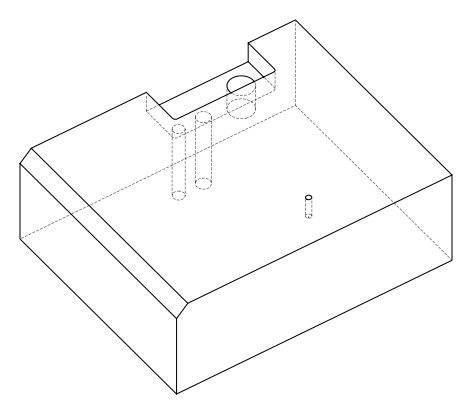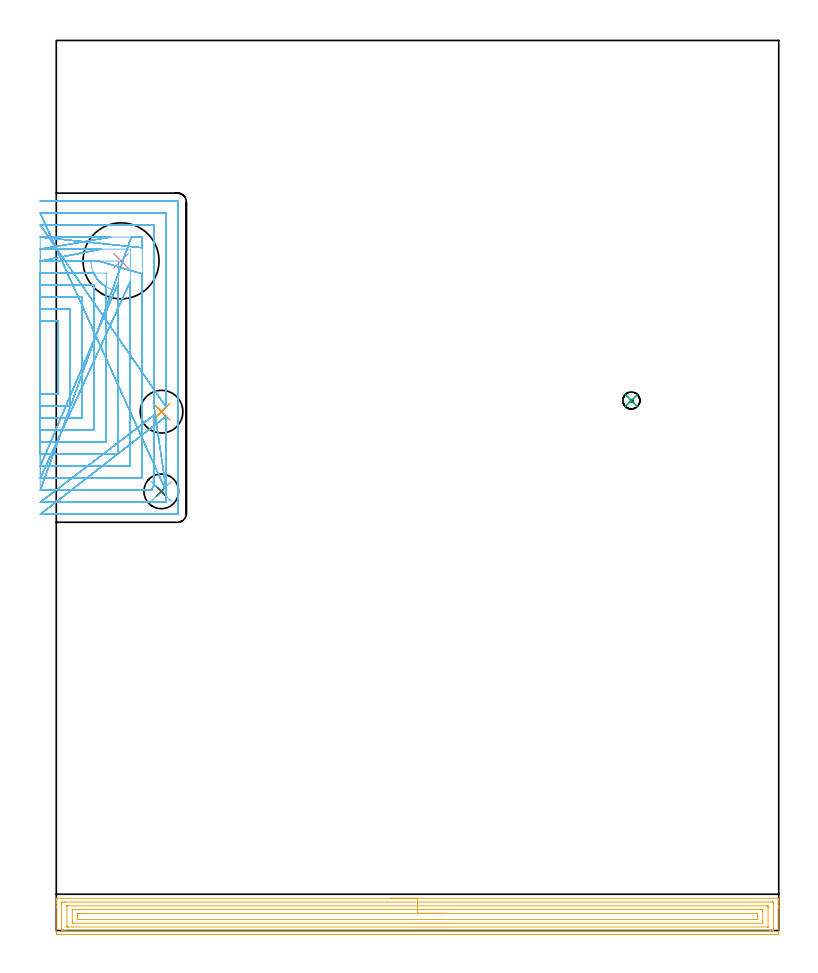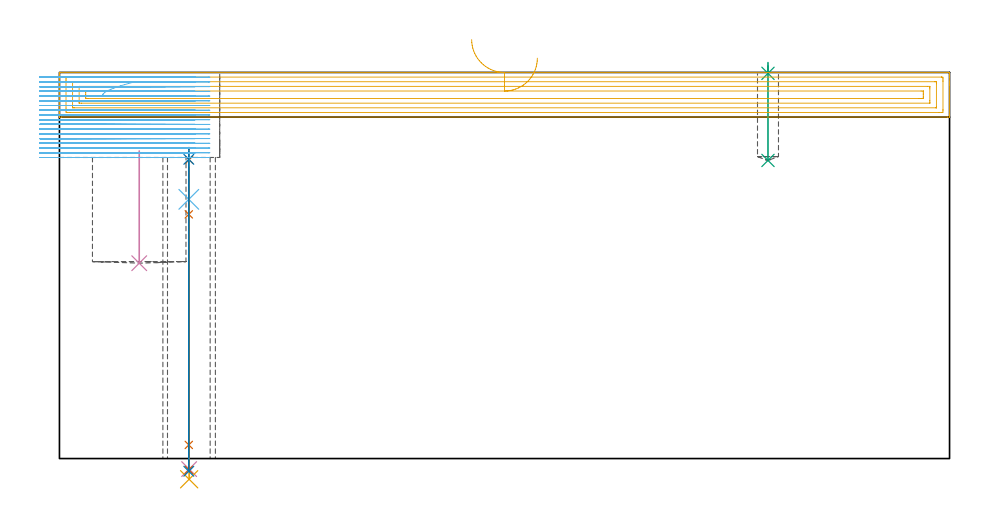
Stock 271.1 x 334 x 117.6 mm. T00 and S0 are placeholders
(PLAN: 12 operations, 9 tool changes, 110.7 min)
(1 SPOT_DRILL | STEP1HOLE | NXT0321_9005460120000 | 0.04 min | 2844 mm3)
(2 SPOT_DRILL_1 | STEP1HOLE_1 | NXT0321_9005460120000 | 0.04 min | 2829 mm3)
(3 SPOT_DRILL_2 | STEP1POCKET | NXT0321_9005460120000 | 0.03 min | 0 mm3)
(4 DRILL_THROUGH_HOLE_INTO_CENTER | STEP1HOLE | NXT0301_065 | 0.39 min | 6368 mm3)
(5 DRILL_TO_ENLARGE_THROUGH_HOLE | STEP1HOLE | UGT0301_006 | 0.41 min | 14397 mm3)
(6 DRILL_BLIND_HOLE_INTO_CENTER | STEP1HOLE_1 | NXT0301_056 | 0.07 min | 687 mm3)
(7 GUN_DRILL_THROUGH_HOLE | STEP1HOLE_1 | UGT0307_005 | 0.46 min | 4306 mm3)
(8 DRILL_TO_ENLARGE_THROUGH_HOLE_1 | STEP1HOLE_1 | NXT0301_101 | 0.4 min | 7757 mm3)
(9 DRILL_BLIND_HOLE_INTO_CENTER_1 | STEP1POCKET | NXT0301_035 | 0.12 min | 829 mm3)
(10 INDEXABLE_INSERT_DRILL_BLIND_HOLE_FROM_SOLID | STEP1POCKET_1 | NXT0302_028 | 0.14 min | 36829 mm3)
(11 AREA_MILL | FG_CHAMFER_SURFACE | UGT0205_001 | 11.13 min | 25070 mm3)
(12 MILL_SLOT | SLOT_PARTIAL_RECTANGULAR | NXT0201_008 | Follow Part, ap 1.5, ae 75% | 97.47 min | 130853 mm3)
(TOOL NXT0321_9005460120000 | NC Spot Drill, 142deg, 12mm, Carbide, Uncoated | D12 PA142 FL30 Z2)
(TOOL NXT0301_065 | Carbide Drill 9.4mm [860.1-0940-075A1-MM 2214] | D9.4 PA140 FL98 Z2)
(TOOL UGT0301_006 | Twist Drill 16 mm | D16 PA118 FL120 Z2)
(TOOL NXT0301_056 | Carbide Drill 8.5mm [860.1-0850-026A1-MM 2214] | D8.5 PA140 FL47 Z2)
(TOOL UGT0307_005 | Gun Drill 8.3 mm | D8.3 PA130 FL24 Z1)
(TOOL NXT0301_101 | Carbide Drill 13mm [860.1-1300-104A1-MM 2214] | D13 PA140 FL123 Z2)
(TOOL NXT0301_035 | Carbide Drill 6.4mm [860.1-0640-032A1-MM 2214] | D6.4 PA140 FL53 Z2)
(TOOL NXT0302_028 | Index. Insert Drill 28.5mm [880-D2850L32-03] | D28.5 PA176 FL86 Z2)
(TOOL UGT0205_001 | Chamfer Mill 20 x 3 x 45 deg. | D20 FL50 Z2)
(TOOL NXT0201_008 | ENDMILL 6mm [2P460-0600-NA 1630] | D6 FL26 Z6)
(OP 1 SPOT_DRILL)
G17 G21 G94 G90
T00 M6
G54
G17 G0 G90 X39.5 Y194.7 S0 M3
G43 Z127.6 H0
G94 G81 G98 Z91.011 F250. R94.7
G80
M5
M2
(OP 2 SPOT_DRILL_1)
G17 G21 G94 G90
T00 M6
G54
G17 G0 G90 X39.4 Y164.8 S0 M3
G43 Z127.6 H0
G94 G81 G98 Z91.14 F250. R94.7
G80
M5
M2
(OP 3 SPOT_DRILL_2)
G17 G21 G94 G90
T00 M6
G54
G17 G0 G90 X215.8 Y198.9 S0 M3
G43 Z127.6 H0
G94 G81 G98 Z117.325 F250. R120.6
G80
M5
M2
(OP 4 DRILL_THROUGH_HOLE_INTO_CENTER)
G17 G21 G94 G90
T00 M6
G54
G17 G0 G90 X39.5 Y194.7 S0 M3
G43 Z127.6 H1
G94 G73 G98 Z-3.211 F250. Q8.628 R93.7
G80
M5
M2
(OP 5 DRILL_TO_ENLARGE_THROUGH_HOLE)
G17 G21 G94 G90
T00 M6
G54
G17 G0 G90 X39.5 Y194.7 S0 M3
G43 Z127.6 H0
G94 G73 G98 Z-6.307 F250. Q14.001 R93.7
G80
M5
M2
(OP 6 DRILL_BLIND_HOLE_INTO_CENTER)
G17 G21 G94 G90
T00 M6
G54
G17 G0 G90 X39.4 Y164.8 S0 M3
G43 Z127.6 H1
G94 G81 G98 Z78.95 F250. R93.7
G80
M5
M2
(OP 7 GUN_DRILL_THROUGH_HOLE)
G17 G21 G94 G90
T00 M6
G54
G17 G0 G90 X39.4 Y164.8 M8
G43 Z127.6 H0
Z88.748
S716 M3
G94 G1 Z74.375 F125. M26
G4 X.084
Z4.15 F250.
G4 X.084
Z-3.435 F125.
G4 X.084
M5
M9
G0 Z88.748
Z127.6
M2
(OP 8 DRILL_TO_ENLARGE_THROUGH_HOLE_1)
G17 G21 G94 G90
T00 M6
G54
G17 G0 G90 X39.4 Y164.8 S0 M3
G43 Z127.6 H1
G94 G73 G98 Z-3.866 F250. Q11.946 R93.7
G80
M5
M2
(OP 9 DRILL_BLIND_HOLE_INTO_CENTER_1)
G17 G21 G94 G90
T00 M6
G54
G17 G0 G90 X215.8 Y198.9 S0 M3
G43 Z127.6 H1
G94 G81 G98 Z90.8 F250. R119.6
G80
M5
M2
(OP 10 INDEXABLE_INSERT_DRILL_BLIND_HOLE_FROM_SOLID)
G17 G21 G94 G90
T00 M6
G54
G17 G0 G90 X24.3 Y251.3 S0 M3
G43 Z127.6 H1
G94 G81 G98 Z59.5 F250. R93.7
G80
M5
M2
(OP 11 AREA_MILL)
G17 G21 G94 G90
T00 M6
G54
G17 G0 G90 X125.55 Y12.1 S1061 M3
G43 Z127.6 H0
G94 G1 X125.588 Z126.728 F250.
X125.702 Z125.863
X125.891 Z125.012
X126.153 Z124.18
X126.487 Z123.374
X126.89 Z122.6
X127.358 Z121.864
X127.89 Z121.172
X128.479 Z120.529
X129.122 Z119.94
X129.814 Z119.408
X130.55 Z118.94
X131.324 Z118.537
X132.13 Z118.203
X132.962 Z117.941
X133.814 Z117.752
X134.678 Z117.638
X135.55 Z117.6
X270.926
X271.09 Y12.097 Z117.588
X271.093 Y12.053 Z117.545
X271.1 Y11.655 Z117.154
Y11.334 Z116.834
Y10.64 Z116.135
Y9.403 Z114.899
Y8.86 Z114.354
Y8.241 Z113.737
Y-0.658 Z104.839
X271.098 Y-0.93 Z104.568
X271.092 Y-1.492 Z104.006
X271.046 Y-1.494 Z104.004
X270.479 Y-1.5 Z104.
X0.621
X0.054 Y-1.494 Z104.004
X0.008 Y-1.492 Z104.006
X0.004 Y-0.93 Z104.568
X0. Y-0.311 Z105.186
Y8.86 Z114.354
Y10.293 Z115.789
Y10.64 Z116.135
Y11.334 Z116.834
Y11.655 Z117.155
X0.007 Y12.053 Z117.545
X0.01 Y12.097 Z117.588
X0.174 Y12.1 Z117.6
X135.55
Y10.686 Z116.186
X268.646 Y10.685 Z116.185
X268.692 Y10.684 Z116.184
X268.733 Y10.681 Z116.181
X269.09 Y10.64 Z116.14
X269.098 Y10.154 Z115.654
X269.099 Y9.75 Z115.25
X269.1 Y9.343 Z114.843
X269.099 Y0.85 Z106.35
X269.098 Y0.446 Z105.946
X269.09 Y-0.04 Z105.46
X268.733 Y-0.08 Z105.42
X268.692 Y-0.082 Z105.418
X267.844 Y-0.086 Z105.414
X267.798
X3.302
X2.451 Y-0.083 Z105.417
X2.408 Y-0.08 Z105.42
X2.01 Y-0.04 Z105.46
X2.003 Y0.364 Z105.864
X2.001 Y0.85 Z106.35
X2. Y1.257 Z106.757
X2.001 Y9.75 Z115.25
X2.002 Y10.154 Z115.654
X2.01 Y10.64 Z116.14
X2.367 Y10.68 Z116.18
X2.408 Y10.682 Z116.182
X3.256 Y10.686 Z116.186
X3.302
X135.55
Y9.271 Z114.771
X266.492
X266.905 Y9.269 Z114.769
X267.042 Y9.267 Z114.767
X267.083 Y9.265 Z114.765
X267.09 Y9.184 Z114.684
X267.095 Y9.054 Z114.554
X267.099 Y8.86 Z114.36
X267.1 Y8.665 Z114.165
X267.099 Y1.547 Z107.047
X267.092 Y1.352 Z106.852
X267.089 Y1.334 Z106.834
X267.084 Y1.332 Z106.832
X267.06 Y1.33 Z106.83
X267.008 Y1.329 Z106.829
X266.905 Y1.328 Z106.828
X4.608 Y1.329 Z106.829
X4.195 Y1.331 Z106.831
X4.058 Y1.333 Z106.833
X4.017 Y1.335 Z106.835
X4.01 Y1.416 Z106.916
X4.005 Y1.546 Z107.046
X4.001 Y1.74 Z107.24
X4. Y1.935 Z107.435
X4.001 Y9.053 Z114.553
X4.008 Y9.248 Z114.748
X4.011 Y9.266 Z114.766
X4.016 Y9.268 Z114.768
X4.04 Y9.27 Z114.77
X4.092 Y9.271 Z114.771
X4.195
X135.55
Y7.857 Z113.357
X264.337
X265.026 Y7.855 Z113.355
X265.065 Y7.853 Z113.353
X265.082 Y7.851 Z113.351
X265.09 Y7.84 Z113.34
X265.094 Y7.735 Z113.235
X265.098 Y7.523 Z113.023
X265.1 Y7.097 Z112.597
Y3.538 Z109.038
X265.099 Y3.084 Z108.584
X265.097 Y2.866 Z108.366
X265.093 Y2.757 Z108.257
X265.09 Y2.749 Z108.249
X265.084 Y2.747 Z108.247
X265.057 Y2.744 Z108.244
X265.004 Y2.743 Z108.243
X6.763
X6.074 Y2.745 Z108.245
X6.035 Y2.747 Z108.247
X6.018 Y2.749 Z108.249
X6.01 Y2.76 Z108.26
X6.006 Y2.865 Z108.365
X6.002 Y3.077 Z108.577
X6. Y3.503 Z109.003
X6.001 Y7.516 Z113.016
X6.003 Y7.734 Z113.234
X6.007 Y7.843 Z113.343
X6.01 Y7.851 Z113.351
X6.016 Y7.853 Z113.353
X6.043 Y7.856 Z113.356
X6.096 Y7.857 Z113.357
X135.55
Y6.443 Z111.943
X262.437 Y6.442 Z111.942
X263.08 Y6.439 Z111.939
X263.084 Y6.437 Z111.937
X263.095 Y6.425 Z111.925
X263.098 Y6.19 Z111.69
X263.1 Y5.53 Z111.03
Y5.3 Z110.8
Y4.64 Z110.14
X263.097 Y4.41 Z109.91
X263.093 Y4.245 Z109.745
X263.09 Y4.169 Z109.669
X262.945 Y4.164 Z109.664
X262.689 Y4.159 Z109.659
X262.437 Y4.158 Z109.658
X261.797 Y4.157 Z109.657
X8.663
X8.02 Y4.161 Z109.661
X8.016 Y4.163 Z109.663
X8.005 Y4.175 Z109.675
X8.002 Y4.41 Z109.91
X8. Y5.07 Z110.57
Y5.3 Z110.8
Y5.96 Z111.46
X8.003 Y6.19 Z111.69
X8.007 Y6.355 Z111.855
X8.01 Y6.431 Z111.931
X8.155 Y6.436 Z111.936
X8.411 Y6.441 Z111.941
X8.663 Y6.442 Z111.942
X9.303 Y6.443 Z111.943
X135.55
X136.422 Z111.981
X137.286 Z112.095
X138.138 Z112.284
X138.97 Z112.546
X139.776 Z112.88
X140.55 Z113.283
X141.286 Z113.752
X141.978 Z114.283
X142.621 Z114.872
X143.21 Z115.515
X143.742 Z116.207
X144.21 Z116.943
X144.613 Z117.717
X144.947 Z118.523
X145.209 Z119.355
X145.398 Z120.207
X145.512 Z121.072
X145.55 Z121.943
G0 Z127.6
M5
M2
(OP 12 MILL_SLOT)
G17 G21 G94 G90
T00 M6
G54
G17 G0 G90 X-6. Y201.2 S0 M3
G43 Z127.6 H1
Z116.161
G94 G1 X-3. F250.
X0.8 F500.
Y228.7
X-3.
X-6. F250.
Y196.7
X-3.
X5.3 F500.
Y233.2
X-3.
X-6. F250.
Y192.2
X-3.
X9.8 F500.
Y237.7
X-3.
X-6. F250.
Y187.7
X-3.
X14.3 F500.
Y242.2
X-3.
X-6. F250.
Y183.2
X-3.
X18.8 F500.
Y246.7
X-3.
X-6. F250.
Y178.7
X-3.
X23.3 F500.
Y251.2
X-3.
X-6. F250.
Y174.2
X-3.
X27.8 F500.
Y255.7
X-3.
X-6. F250.
Y169.7
X-3.
X32.3 F500.
Y260.2
X-3.
X-6. F250.
Y165.2
X-3.
X35.928 F500.
G2 X36.8 Y167.133 R3.507
G1 Y190.496
Y193.496 F250.
X-6. Y160.7 F500.
X-3. F250.
X41.3 F500.
Y161.868
Y164.868 F250.
X36.8 Y195.899 F500.
Y198.899 F250.
Y264.7 F500.
X-3.
X-6. F250.
X41.3 Y196.361 F500.
Y199.361 F250.
Y269.2 F500.
X-3.
X-6. F250.
X41.3 Y164.734 F500.
Y167.734 F250.
Y190.04 F500.
Y193.04 F250.
X-6. Y156.2 F500.
X-3. F250.
X45.5 F500.
G3 X45.8 Y156.5 R0.3
G1 Y273.4
G3 X45.5 Y273.7 R0.3
G1 X-3.
X-6. F250.
G0 Y201.2 Z114.722
G1 X-3.
X0.8 F500.
Y228.7
X-3.
X-6. F250.
Y196.7
X-3.
X5.3 F500.
Y233.2
X-3.
X-6. F250.
Y192.2
X-3.
X9.8 F500.
Y237.7
X-3.
X-6. F250.
Y187.7
X-3.
X14.3 F500.
Y242.2
X-3.
X-6. F250.
Y183.2
X-3.
X18.8 F500.
Y241.496
G2 X14.038 Y246.7 R11.26
G1 X-3.
X-6. F250.
Y178.7
X-3.
X23.3 F500.
Y240.102
Y243.102 F250.
X-6. Y174.2 F500.
X-3. F250.
X27.8 F500.
Y240.612
Y243.612 F250.
X-6. Y169.7 F500.
X-3. F250.
X32.3 F500.
Y243.393
Y246.393 F250.
X16.052 Y251.2 F500.
X13.052 F250.
X-3. F500.
X-6. F250.
X16.948 Y255.7 F500.
X13.948 F250.
X-3. F500.
X-6. F250.
X20.422 Y260.2 F500.
X17.422 F250.
X-3. F500.
X-6. F250.
X32.3 Y256.206 F500.
Y259.206 F250.
Y260.2
X31.178
X28.178
X-6. Y165.2 F500.
X-3. F250.
X35.928 F500.
G2 X36.8 Y167.133 R3.508
G1 Y190.496
Y193.496 F250.
X-6. Y160.7 F500.
X-3. F250.
X41.3 F500.
Y161.868
Y164.868 F250.
X36.8 Y195.899 F500.
Y198.899 F250.
Y264.7 F500.
X-3.
X-6. F250.
X41.3 Y196.361 F500.
Y199.361 F250.
Y269.2 F500.
X-3.
X-6. F250.
X41.3 Y164.734 F500.
Y167.734 F250.
Y190.04 F500.
Y193.04 F250.
X-6. Y156.2 F500.
X-3. F250.
X45.5 F500.
G3 X45.8 Y156.5 R0.3
G1 Y273.4
G3 X45.5 Y273.7 R0.3
G1 X-3.
X-6. F250.
G0 Y201.2 Z113.283
G1 X-3.
X0.8 F500.
Y228.7
X-3.
X-6. F250.
Y196.7
X-3.
X5.3 F500.
Y233.2
X-3.
X-6. F250.
Y192.2
X-3.
X9.8 F500.
Y237.7
X-3.
X-6. F250.
Y187.7
X-3.
X14.3 F500.
Y242.2
X-3.
X-6. F250.
Y183.2
X-3.
X18.8 F500.
Y241.496
G2 X14.038 Y246.7 R11.26
G1 X-3.
X-6. F250.
Y178.7
X-3.
X23.3 F500.
Y240.102
Y243.102 F250.
X-6. Y174.2 F500.
X-3. F250.
X27.8 F500.
Y240.612
Y243.612 F250.
X-6. Y169.7 F500.
X-3. F250.
X32.3 F500.
Y243.393
Y246.393 F250.
X16.052 Y251.2 F500.
X13.052 F250.
X-3. F500.
X-6. F250.
X16.948 Y255.7 F500.
X13.948 F250.
X-3. F500.
X-6. F250.
X20.421 Y260.2 F500.
X17.421 F250.
X-3. F500.
X-6. F250.
X32.3 Y256.206 F500.
Y259.206 F250.
Y260.2
X31.178
X28.178
X-6. Y165.2 F500.
X-3. F250.
X35.928 F500.
G2 X36.8 Y167.133 R3.508
G1 Y190.495
Y193.495 F250.
X-6. Y160.7 F500.
X-3. F250.
X41.3 F500.
Y161.868
Y164.868 F250.
X36.8 Y195.899 F500.
Y198.899 F250.
Y264.7 F500.
X-3.
X-6. F250.
X41.3 Y196.361 F500.
Y199.361 F250.
Y269.2 F500.
X-3.
X-6. F250.
X41.3 Y164.734 F500.
Y167.734 F250.
Y190.04 F500.
Y193.04 F250.
X-6. Y156.2 F500.
X-3. F250.
X45.5 F500.
G3 X45.8 Y156.5 R0.3
G1 Y273.4
G3 X45.5 Y273.7 R0.3
G1 X-3.
X-6. F250.
G0 Y201.2 Z111.844
G1 X-3.
X0.8 F500.
Y228.7
X-3.
X-6. F250.
Y196.7
X-3.
X5.3 F500.
Y233.2
X-3.
X-6. F250.
Y192.2
X-3.
X9.8 F500.
Y237.7
X-3.
X-6. F250.
Y187.7
X-3.
X14.3 F500.
Y242.2
X-3.
X-6. F250.
Y183.2
X-3.
X18.8 F500.
Y241.496
G2 X14.038 Y246.7 R11.26
G1 X-3.
X-6. F250.
Y178.7
X-3.
X23.3 F500.
Y240.102
Y243.102 F250.
X-6. Y174.2 F500.
X-3. F250.
X27.8 F500.
Y240.612
Y243.612 F250.
X-6. Y169.7 F500.
X-3. F250.
X32.3 F500.
Y243.393
Y246.393 F250.
X16.052 Y251.2 F500.
X13.052 F250.
X-3. F500.
X-6. F250.
X16.948 Y255.7 F500.
X13.948 F250.
X-3. F500.
X-6. F250.
X20.421 Y260.2 F500.
X17.421 F250.
X-3. F500.
X-6. F250.
X32.3 Y256.206 F500.
Y259.206 F250.
Y260.2
X31.178
X28.178
X-6. Y165.2 F500.
X-3. F250.
X35.928 F500.
G2 X36.8 Y167.133 R3.508
G1 Y190.495
Y193.495 F250.
X-6. Y160.7 F500.
X-3. F250.
X41.3 F500.
Y161.868
Y164.868 F250.
X36.8 Y195.899 F500.
Y198.899 F250.
Y264.7 F500.
X-3.
X-6. F250.
X41.3 Y196.361 F500.
Y199.361 F250.
Y269.2 F500.
X-3.
X-6. F250.
X41.3 Y164.734 F500.
Y167.734 F250.
Y190.04 F500.
Y193.04 F250.
X-6. Y156.2 F500.
X-3. F250.
X45.5 F500.
G3 X45.8 Y156.5 R0.3
G1 Y273.4
G3 X45.5 Y273.7 R0.3
G1 X-3.
X-6. F250.
G0 Y201.2 Z110.405
G1 X-3.
X0.8 F500.
Y228.7
X-3.
X-6. F250.
Y196.7
X-3.
X5.3 F500.
Y233.2
X-3.
X-6. F250.
Y192.2
X-3.
X9.8 F500.
Y237.7
X-3.
X-6. F250.
Y187.7
X-3.
X14.3 F500.
Y242.2
X-3.
X-6. F250.
Y183.2
X-3.
X18.8 F500.
Y241.496
G2 X14.038 Y246.7 R11.26
G1 X-3.
X-6. F250.
Y178.7
X-3.
X23.3 F500.
Y240.102
Y243.102 F250.
X-6. Y174.2 F500.
X-3. F250.
X27.8 F500.
Y240.612
Y243.612 F250.
X-6. Y169.7 F500.
X-3. F250.
X32.3 F500.
Y243.393
Y246.393 F250.
G0 X23.3 Y240.105 Z114.844
G1 X22.293 Y240.229 Z114.573
X21.031 Y240.534 Z114.225
X19.812 Y240.982 Z113.877
X18.653 Y241.568 Z113.529
X17.569 Y242.283 Z113.181
X16.575 Y243.119 Z112.833
X15.683 Y244.062 Z112.485
X14.906 Y245.103 Z112.137
X14.253 Y246.226 Z111.789
X13.734 Y247.416 Z111.441
X13.356 Y248.658 Z111.093
X13.263 Y249.124 Z110.966
X13.172 Y249.589 Z110.839
X13.056 Y250.726 Z110.533
X13.052 Y251.2 Z110.405
X-3. F500.
X-6. F250.
X16.948 Y255.7 F500.
X13.948 F250.
X-3. F500.
X-6. F250.
X20.421 Y260.2 F500.
X17.421 F250.
X-3. F500.
X-6. F250.
X32.3 Y256.206 F500.
Y259.206 F250.
Y260.2
X31.178
X28.178
X-6. Y165.2 F500.
X-3. F250.
X35.928 F500.
G2 X36.8 Y167.133 R3.508
G1 Y190.495
Y193.495 F250.
X-6. Y160.7 F500.
X-3. F250.
X41.3 F500.
Y161.868
Y164.868 F250.
X36.8 Y195.899 F500.
Y198.899 F250.
Y264.7 F500.
X-3.
X-6. F250.
X41.3 Y196.361 F500.
Y199.361 F250.
Y269.2 F500.
X-3.
X-6. F250.
X41.3 Y164.734 F500.
Y167.734 F250.
Y190.04 F500.
Y193.04 F250.
X-6. Y156.2 F500.
X-3. F250.
X45.5 F500.
G3 X45.8 Y156.5 R0.3
G1 Y273.4
G3 X45.5 Y273.7 R0.3
G1 X-3.
X-6. F250.
G0 Y201.2 Z108.967
G1 X-3.
X0.8 F500.
Y228.7
X-3.
X-6. F250.
Y196.7
X-3.
X5.3 F500.
Y233.2
X-3.
X-6. F250.
Y192.2
X-3.
X9.8 F500.
Y237.7
X-3.
X-6. F250.
Y187.7
X-3.
X14.3 F500.
Y242.2
X-3.
X-6. F250.
Y183.2
X-3.
X18.8 F500.
Y241.497
G2 X17.057 Y242.702 R11.267
X14.038 Y246.7 R11.26
G1 X-3.
X-6. F250.
Y178.7
X-3.
X23.3 F500.
Y240.104
Y243.104 F250.
X-6. Y174.2 F500.
X-3. F250.
X27.8 F500.
Y240.613
Y243.613 F250.
X-6. Y169.7 F500.
X-3. F250.
X32.3 F500.
Y243.393
Y246.393 F250.
X16.052 Y251.2 F500.
X13.052 F250.
X-3. F500.
X-6. F250.
X16.948 Y255.7 F500.
X13.948 F250.
X-3. F500.
X-6. F250.
X20.421 Y260.2 F500.
X17.421 F250.
X-3. F500.
X-6. F250.
X32.3 Y256.206 F500.
Y259.206 F250.
Y260.2
X31.178
X28.178
X-6. Y165.2 F500.
X-3. F250.
X35.928 F500.
G2 X36.8 Y167.133 R3.509
G1 Y190.495
Y193.495 F250.
X-6. Y160.7 F500.
X-3. F250.
X41.3 F500.
Y161.868
Y164.868 F250.
X36.8 Y195.899 F500.
Y198.899 F250.
Y264.7 F500.
X-3.
X-6. F250.
X41.3 Y196.361 F500.
Y199.361 F250.
Y269.2 F500.
X-3.
X-6. F250.
X41.3 Y164.734 F500.
Y167.734 F250.
Y190.04 F500.
Y193.04 F250.
X-6. Y156.2 F500.
X-3. F250.
X45.5 F500.
G3 X45.8 Y156.5 R0.3
G1 Y273.4
G3 X45.5 Y273.7 R0.3
G1 X-3.
X-6. F250.
G0 Y201.2 Z107.528
G1 X-3.
X0.8 F500.
Y228.7
X-3.
X-6. F250.
Y196.7
X-3.
X5.3 F500.
Y233.2
X-3.
X-6. F250.
Y192.2
X-3.
X9.8 F500.
Y237.7
X-3.
X-6. F250.
Y187.7
X-3.
X14.3 F500.
Y242.2
X-3.
X-6. F250.
Y183.2
X-3.
X18.8 F500.
Y241.497
G2 X14.118 Y246.52 R11.267
G1 X14.035 Y246.7
X-3.
X-6. F250.
Y178.7
X-3.
X23.3 F500.
Y240.104
Y243.104 F250.
X-6. Y174.2 F500.
X-3. F250.
X27.8 F500.
Y240.613
Y243.613 F250.
X-6. Y169.7 F500.
X-3. F250.
X32.3 F500.
Y243.393
Y246.393 F250.
X16.052 Y251.2 F500.
X13.052 F250.
X-3. F500.
X-6. F250.
X16.948 Y255.7 F500.
X13.948 F250.
X-3. F500.
X-6. F250.
X20.421 Y260.2 F500.
X17.421 F250.
X-3. F500.
X-6. F250.
X32.3 Y256.206 F500.
Y259.206 F250.
Y260.2
X31.178
X28.178
X-6. Y165.2 F500.
X-3. F250.
X35.928 F500.
G2 X36.8 Y167.133 R3.509
G1 Y190.495
Y193.495 F250.
X-6. Y160.7 F500.
X-3. F250.
X41.3 F500.
Y161.868
Y164.868 F250.
X36.8 Y195.899 F500.
Y198.899 F250.
Y264.7 F500.
X-3.
X-6. F250.
X41.3 Y196.361 F500.
Y199.361 F250.
Y269.2 F500.
X-3.
X-6. F250.
X41.3 Y164.734 F500.
Y167.734 F250.
Y190.04 F500.
Y193.04 F250.
X-6. Y156.2 F500.
X-3. F250.
X45.5 F500.
G3 X45.8 Y156.5 R0.3
G1 Y273.4
G3 X45.5 Y273.7 R0.3
G1 X-3.
X-6. F250.
G0 Y201.2 Z106.089
G1 X-3.
X0.8 F500.
Y228.7
X-3.
X-6. F250.
Y196.7
X-3.
X5.3 F500.
Y233.2
X-3.
X-6. F250.
Y192.2
X-3.
X9.8 F500.
Y237.7
X-3.
X-6. F250.
Y187.7
X-3.
X14.3 F500.
Y242.2
X-3.
X-6. F250.
Y183.2
X-3.
X18.8 F500.
Y241.495
G2 X14.038 Y246.7 R11.26
G1 X-3.
X-6. F250.
Y178.7
X-3.
X23.3 F500.
Y240.102
Y243.102 F250.
X-6. Y174.2 F500.
X-3. F250.
X27.8 F500.
Y240.612
Y243.612 F250.
X-6. Y169.7 F500.
X-3. F250.
X32.3 F500.
Y243.395
Y246.395 F250.
X16.052 Y251.2 F500.
X13.052 F250.
X-3. F500.
X-6. F250.
X16.948 Y255.7 F500.
X13.948 F250.
X-3. F500.
X-6. F250.
X20.421 Y260.2 F500.
X17.421 F250.
X-3. F500.
X-6. F250.
X32.3 Y256.202 F500.
Y259.202 F250.
Y260.2
X31.175
X28.175
X-6. Y165.2 F500.
X-3. F250.
X35.927 F500.
G2 X36.8 Y167.135 R3.502
G1 Y190.496
Y193.496 F250.
X-6. Y160.7 F500.
X-3. F250.
X41.3 F500.
Y161.868
Y164.868 F250.
X36.8 Y195.899 F500.
Y198.899 F250.
Y264.7 F500.
X-3.
X-6. F250.
X41.3 Y196.361 F500.
Y199.361 F250.
Y269.2 F500.
X-3.
X-6. F250.
X41.3 Y164.734 F500.
Y167.734 F250.
Y190.039 F500.
Y193.039 F250.
X-6. Y156.2 F500.
X-3. F250.
X45.5 F500.
G3 X45.8 Y156.5 R0.3
G1 Y273.4
G3 X45.5 Y273.7 R0.3
G1 X-3.
X-6. F250.
G0 Y201.2 Z104.65
G1 X-3.
X0.8 F500.
Y228.7
X-3.
X-6. F250.
Y196.7
X-3.
X5.3 F500.
Y233.2
X-3.
X-6. F250.
Y192.2
X-3.
X9.8 F500.
Y237.7
X-3.
X-6. F250.
Y187.7
X-3.
X14.3 F500.
Y242.2
X-3.
X-6. F250.
Y183.2
X-3.
X18.8 F500.
Y241.496
G2 X14.038 Y246.7 R11.26
G1 X-3.
X-6. F250.
Y178.7
X-3.
X23.3 F500.
Y240.102
Y243.102 F250.
X-6. Y174.2 F500.
X-3. F250.
X27.8 F500.
Y240.612
Y243.612 F250.
X-6. Y169.7 F500.
X-3. F250.
X32.3 F500.
Y243.395
Y246.395 F250.
X16.052 Y251.2 F500.
X13.052 F250.
X-3. F500.
X-6. F250.
X16.948 Y255.7 F500.
X13.948 F250.
X-3. F500.
X-6. F250.
X20.421 Y260.2 F500.
X17.421 F250.
X-3. F500.
X-6. F250.
X32.3 Y256.202 F500.
Y259.202 F250.
Y260.2
X31.175
X28.175
X-6. Y165.2 F500.
X-3. F250.
X35.928 F500.
G2 X36.8 Y167.133 R3.508
G1 Y190.496
Y193.496 F250.
X-6. Y160.7 F500.
X-3. F250.
X41.3 F500.
Y161.868
Y164.868 F250.
X36.8 Y195.899 F500.
Y198.899 F250.
Y264.7 F500.
X-3.
X-6. F250.
X41.3 Y196.361 F500.
Y199.361 F250.
Y269.2 F500.
X-3.
X-6. F250.
X41.3 Y164.734 F500.
Y167.734 F250.
Y190.04 F500.
Y193.04 F250.
X-6. Y156.2 F500.
X-3. F250.
X45.5 F500.
G3 X45.8 Y156.5 R0.3
G1 Y273.4
G3 X45.5 Y273.7 R0.3
G1 X-3.
X-6. F250.
G0 Y201.2 Z103.211
G1 X-3.
X0.8 F500.
Y228.7
X-3.
X-6. F250.
Y196.7
X-3.
X5.3 F500.
Y233.2
X-3.
X-6. F250.
Y192.2
X-3.
X9.8 F500.
Y237.7
X-3.
X-6. F250.
Y187.7
X-3.
X14.3 F500.
Y242.2
X-3.
X-6. F250.
Y183.2
X-3.
X18.8 F500.
Y241.496
G2 X14.038 Y246.7 R11.26
G1 X-3.
X-6. F250.
Y178.7
X-3.
X23.3 F500.
Y240.102
Y243.102 F250.
X-6. Y174.2 F500.
X-3. F250.
X27.8 F500.
Y240.612
Y243.612 F250.
X-6. Y169.7 F500.
X-3. F250.
X32.3 F500.
Y243.393
Y246.393 F250.
X16.052 Y251.2 F500.
X13.052 F250.
X-3. F500.
X-6. F250.
X16.948 Y255.7 F500.
X13.948 F250.
X-3. F500.
X-6. F250.
X20.421 Y260.2 F500.
X17.421 F250.
X-3. F500.
X-6. F250.
X32.3 Y256.206 F500.
Y259.206 F250.
Y260.2
X31.178
X28.178
X-6. Y165.2 F500.
X-3. F250.
X35.928 F500.
G2 X36.8 Y167.133 R3.508
G1 Y190.495
Y193.495 F250.
X-6. Y160.7 F500.
X-3. F250.
X41.3 F500.
Y161.868
Y164.868 F250.
X36.8 Y195.899 F500.
Y198.899 F250.
Y264.7 F500.
X-3.
X-6. F250.
X41.3 Y196.361 F500.
Y199.361 F250.
Y269.2 F500.
X-3.
X-6. F250.
X41.3 Y164.734 F500.
Y167.734 F250.
Y190.04 F500.
Y193.04 F250.
X-6. Y156.2 F500.
X-3. F250.
X45.5 F500.
G3 X45.8 Y156.5 R0.3
G1 Y273.4
G3 X45.5 Y273.7 R0.3
G1 X-3.
X-6. F250.
G0 Y201.2 Z101.772
G1 X-3.
X0.8 F500.
Y228.7
X-3.
X-6. F250.
Y196.7
X-3.
X5.3 F500.
Y233.2
X-3.
X-6. F250.
Y192.2
X-3.
X9.8 F500.
Y237.7
X-3.
X-6. F250.
Y187.7
X-3.
X14.3 F500.
Y242.2
X-3.
X-6. F250.
Y183.2
X-3.
X18.8 F500.
Y241.496
G2 X14.038 Y246.7 R11.26
G1 X-3.
X-6. F250.
Y178.7
X-3.
X23.3 F500.
Y240.102
Y243.102 F250.
X-6. Y174.2 F500.
X-3. F250.
X27.8 F500.
Y240.612
Y243.612 F250.
X-6. Y169.7 F500.
X-3. F250.
X32.3 F500.
Y243.393
Y246.393 F250.
X16.052 Y251.2 F500.
X13.052 F250.
X-3. F500.
X-6. F250.
X16.948 Y255.7 F500.
X13.948 F250.
X-3. F500.
X-6. F250.
X20.421 Y260.2 F500.
X17.421 F250.
X-3. F500.
X-6. F250.
X32.3 Y256.206 F500.
Y259.206 F250.
Y260.2
X31.178
X28.178
X-6. Y165.2 F500.
X-3. F250.
X35.928 F500.
G2 X36.8 Y167.133 R3.508
G1 Y190.495
Y193.495 F250.
X-6. Y160.7 F500.
X-3. F250.
X41.3 F500.
Y161.868
Y164.868 F250.
X36.8 Y195.899 F500.
Y198.899 F250.
Y264.7 F500.
X-3.
X-6. F250.
X41.3 Y196.361 F500.
Y199.361 F250.
Y269.2 F500.
X-3.
X-6. F250.
X41.3 Y164.734 F500.
Y167.734 F250.
Y190.04 F500.
Y193.04 F250.
X-6. Y156.2 F500.
X-3. F250.
X45.5 F500.
G3 X45.8 Y156.5 R0.3
G1 Y273.4
G3 X45.5 Y273.7 R0.3
G1 X-3.
X-6. F250.
G0 Y201.2 Z100.333
G1 X-3.
X0.8 F500.
Y228.7
X-3.
X-6. F250.
Y196.7
X-3.
X5.3 F500.
Y233.2
X-3.
X-6. F250.
Y192.2
X-3.
X9.8 F500.
Y237.7
X-3.
X-6. F250.
Y187.7
X-3.
X14.3 F500.
Y242.2
X-3.
X-6. F250.
Y183.2
X-3.
X18.8 F500.
Y241.496
G2 X14.038 Y246.7 R11.26
G1 X-3.
X-6. F250.
Y178.7
X-3.
X23.3 F500.
Y240.102
Y243.102 F250.
X-6. Y174.2 F500.
X-3. F250.
X27.8 F500.
Y240.612
Y243.612 F250.
X-6. Y169.7 F500.
X-3. F250.
X32.3 F500.
Y243.397
Y246.397 F250.
X16.052 Y251.2 F500.
X13.052 F250.
X-3. F500.
X-6. F250.
X16.948 Y255.7 F500.
X13.948 F250.
X-3. F500.
X-6. F250.
X20.421 Y260.2 F500.
X17.421 F250.
X-3. F500.
X-6. F250.
X32.3 Y256.206 F500.
Y259.206 F250.
Y260.2
X31.178
X28.178
X-6. Y165.2 F500.
X-3. F250.
X35.928 F500.
G2 X36.8 Y167.133 R3.508
G1 Y190.496
Y193.496 F250.
X-6. Y160.7 F500.
X-3. F250.
X41.3 F500.
Y161.868
Y164.868 F250.
X36.8 Y195.899 F500.
Y198.899 F250.
Y264.7 F500.
X-3.
X-6. F250.
X41.3 Y196.358 F500.
Y199.358 F250.
Y269.2 F500.
X-3.
X-6. F250.
X41.3 Y164.734 F500.
Y167.734 F250.
Y190.04 F500.
Y193.04 F250.
X-6. Y156.2 F500.
X-3. F250.
X45.5 F500.
G3 X45.8 Y156.5 R0.3
G1 Y273.4
G3 X45.5 Y273.7 R0.3
G1 X-3.
X-6. F250.
G0 Y201.2 Z98.894
G1 X-3.
X0.8 F500.
Y228.7
X-3.
X-6. F250.
Y196.7
X-3.
X5.3 F500.
Y233.2
X-3.
X-6. F250.
Y192.2
X-3.
X9.8 F500.
Y237.7
X-3.
X-6. F250.
Y187.7
X-3.
X14.3 F500.
Y242.2
X-3.
X-6. F250.
Y183.2
X-3.
X18.8 F500.
Y241.495
G2 X16.175 Y243.521 R11.281
X15.049 Y244.901 R11.247
X14.035 Y246.7 R11.276
G1 X-3.
X-6. F250.
Y178.7
X-3.
X23.3 F500.
Y240.105
Y243.105 F250.
X-6. Y174.2 F500.
X-3. F250.
X27.8 F500.
Y240.614
Y243.614 F250.
X-6. Y169.7 F500.
X-3. F250.
X32.3 F500.
Y243.397
Y246.397 F250.
X16.052 Y251.2 F500.
X13.052 F250.
X-3. F500.
X-6. F250.
X16.948 Y255.7 F500.
X13.948 F250.
X-3. F500.
X-6. F250.
X20.421 Y260.2 F500.
X17.421 F250.
X-3. F500.
X-6. F250.
X32.3 Y256.206 F500.
Y259.206 F250.
Y260.2
X31.178
X28.178
X-6. Y165.2 F500.
X-3. F250.
X35.928 F500.
G2 X36.8 Y167.133 R3.509
G1 Y190.496
Y193.496 F250.
X-6. Y160.7 F500.
X-3. F250.
X41.3 F500.
Y161.868
Y164.868 F250.
X36.8 Y195.899 F500.
Y198.899 F250.
Y264.7 F500.
X-3.
X-6. F250.
X41.3 Y196.358 F500.
Y199.358 F250.
Y269.2 F500.
X-3.
X-6. F250.
X41.3 Y164.734 F500.
Y167.734 F250.
Y190.04 F500.
Y193.04 F250.
X-6. Y156.2 F500.
X-3. F250.
X45.5 F500.
G3 X45.8 Y156.5 R0.3
G1 Y273.4
G3 X45.5 Y273.7 R0.3
G1 X-3.
X-6. F250.
G0 Y201.2 Z97.456
G1 X-3.
X0.8 F500.
Y228.7
X-3.
X-6. F250.
Y196.7
X-3.
X5.3 F500.
Y233.2
X-3.
X-6. F250.
Y192.2
X-3.
X9.8 F500.
Y237.7
X-3.
X-6. F250.
Y187.7
X-3.
X14.3 F500.
Y242.2
X-3.
X-6. F250.
Y183.2
X-3.
X18.8 F500.
Y241.495
G2 X14.038 Y246.7 R11.26
G1 X-3.
X-6. F250.
Y178.7
X-3.
X23.3 F500.
Y240.105
Y243.105 F250.
X-6. Y174.2 F500.
X-3. F250.
X27.8 F500.
Y240.614
Y243.614 F250.
X-6. Y169.7 F500.
X-3. F250.
X32.3 F500.
Y243.393
Y246.393 F250.
X16.052 Y251.2 F500.
X13.052 F250.
X-3. F500.
X-6. F250.
X16.948 Y255.7 F500.
X13.948 F250.
X-3. F500.
X-6. F250.
X20.421 Y260.2 F500.
X17.421 F250.
X-3. F500.
X-6. F250.
X32.3 Y256.206 F500.
Y259.206 F250.
Y260.2
X31.178
X28.178
X-6. Y165.2 F500.
X-3. F250.
X35.928 F500.
G2 X36.8 Y167.133 R3.509
G1 Y190.495
Y193.495 F250.
X-6. Y160.7 F500.
X-3. F250.
X41.3 F500.
Y161.868
Y164.868 F250.
X36.8 Y195.899 F500.
Y198.899 F250.
Y264.7 F500.
X-3.
X-6. F250.
X41.3 Y196.361 F500.
Y199.361 F250.
Y269.2 F500.
X-3.
X-6. F250.
X41.3 Y164.734 F500.
Y167.734 F250.
Y190.04 F500.
Y193.04 F250.
X-6. Y156.2 F500.
X-3. F250.
X45.5 F500.
G3 X45.8 Y156.5 R0.3
G1 Y273.4
G3 X45.5 Y273.7 R0.3
G1 X-3.
X-6. F250.
G0 Y201.2 Z96.017
G1 X-3.
X0.8 F500.
Y228.7
X-3.
X-6. F250.
Y196.7
X-3.
X5.3 F500.
Y233.2
X-3.
X-6. F250.
Y192.2
X-3.
X9.8 F500.
Y237.7
X-3.
X-6. F250.
Y187.7
X-3.
X14.3 F500.
Y242.2
X-3.
X-6. F250.
Y183.2
X-3.
X18.8 F500.
Y241.495
G2 X14.038 Y246.7 R11.26
G1 X-3.
X-6. F250.
Y178.7
X-3.
X23.3 F500.
Y240.102
Y243.102 F250.
X-6. Y174.2 F500.
X-3. F250.
X27.8 F500.
Y240.612
Y243.612 F250.
X-6. Y169.7 F500.
X-3. F250.
X32.3 F500.
Y243.393
Y246.393 F250.
X16.052 Y251.2 F500.
X13.052 F250.
X-3. F500.
X-6. F250.
X16.948 Y255.7 F500.
X13.948 F250.
X-3. F500.
X-6. F250.
X20.421 Y260.2 F500.
X17.421 F250.
X-3. F500.
X-6. F250.
X32.3 Y256.206 F500.
Y259.206 F250.
Y260.2
X31.178
X28.178
X-6. Y165.2 F500.
X-3. F250.
X35.927 F500.
G2 X36.8 Y167.135 R3.502
G1 Y190.496
Y193.496 F250.
X-6. Y160.7 F500.
X-3. F250.
X41.3 F500.
Y161.868
Y164.868 F250.
X36.8 Y195.899 F500.
Y198.899 F250.
Y264.7 F500.
X-3.
X-6. F250.
X41.3 Y196.36 F500.
Y199.36 F250.
Y269.2 F500.
X-3.
X-6. F250.
X41.3 Y164.734 F500.
Y167.734 F250.
Y190.04 F500.
Y193.04 F250.
X-6. Y156.2 F500.
X-3. F250.
X45.5 F500.
G3 X45.8 Y156.5 R0.3
G1 Y273.4
G3 X45.5 Y273.7 R0.3
G1 X-3.
X-6. F250.
G0 Y201.2 Z94.578
G1 X-3.
X0.8 F500.
Y228.7
X-3.
X-6. F250.
Y196.7
X-3.
X5.3 F500.
Y233.2
X-3.
X-6. F250.
Y192.2
X-3.
X9.8 F500.
Y237.7
X-3.
X-6. F250.
Y187.7
X-3.
X14.3 F500.
Y242.2
X-3.
X-6. F250.
Y183.2
X-3.
X18.8 F500.
Y241.496
G2 X14.038 Y246.7 R11.26
G1 X-3.
X-6. F250.
Y178.7
X-3.
X23.3 F500.
Y240.102
Y243.102 F250.
X-6. Y174.2 F500.
X-3. F250.
X27.8 F500.
Y240.612
Y243.612 F250.
X-6. Y169.7 F500.
X-3. F250.
X32.3 F500.
Y243.393
Y246.393 F250.
X16.052 Y251.2 F500.
X13.052 F250.
X-3. F500.
X-6. F250.
X16.948 Y255.7 F500.
X13.948 F250.
X-3. F500.
X-6. F250.
X20.422 Y260.2 F500.
X17.422 F250.
X-3. F500.
X-6. F250.
X32.3 Y256.206 F500.
Y259.206 F250.
Y260.2
X31.178
X28.178
X-6. Y165.2 F500.
X-3. F250.
X35.928 F500.
G2 X36.8 Y167.133 R3.508
G1 Y190.496
Y193.496 F250.
X-6. Y160.7 F500.
X-3. F250.
X41.3 F500.
Y161.867
Y164.867 F250.
X36.8 Y195.899 F500.
Y198.899 F250.
Y264.7 F500.
X-3.
X-6. F250.
X41.3 Y196.36 F500.
Y199.36 F250.
Y269.2 F500.
X-3.
X-6. F250.
X41.3 Y164.734 F500.
Y167.734 F250.
Y190.039 F500.
Y193.039 F250.
X-6. Y156.2 F500.
X-3. F250.
X45.5 F500.
G3 X45.8 Y156.5 R0.3
G1 Y273.4
G3 X45.5 Y273.7 R0.3
G1 X-3.
X-6. F250.
G0 Y201.2 Z93.139
G1 X-3.
X0.8 F500.
Y228.7
X-3.
X-6. F250.
Y196.7
X-3.
X5.3 F500.
Y233.2
X-3.
X-6. F250.
Y192.2
X-3.
X9.8 F500.
Y237.7
X-3.
X-6. F250.
Y187.7
X-3.
X14.3 F500.
Y242.2
X-3.
X-6. F250.
Y183.2
X-3.
X18.8 F500.
Y241.496
G2 X14.038 Y246.7 R11.26
G1 X-3.
X-6. F250.
Y178.7
X-3.
X23.3 F500.
Y240.102
Y243.102 F250.
X-6. Y174.2 F500.
X-3. F250.
X27.8 F500.
Y240.612
Y243.612 F250.
X-6. Y169.7 F500.
X-3. F250.
X32.3 F500.
Y243.393
Y246.393 F250.
X16.052 Y251.2 F500.
X13.052 F250.
X-3. F500.
X-6. F250.
X16.948 Y255.7 F500.
X13.948 F250.
X-3. F500.
X-6. F250.
X20.422 Y260.2 F500.
X17.422 F250.
X-3. F500.
X-6. F250.
X32.3 Y256.206 F500.
Y259.206 F250.
Y260.2
X31.178
X28.178
X-6. Y165.2 F500.
X-3. F250.
X35.928 F500.
G2 X36.8 Y167.133 R3.508
G1 Y190.496
Y193.496 F250.
X-6. Y160.7 F500.
X-3. F250.
X41.3 F500.
Y161.868
Y164.868 F250.
X36.8 Y195.899 F500.
Y198.899 F250.
Y264.7 F500.
X-3.
X-6. F250.
X41.3 Y196.361 F500.
Y199.361 F250.
Y269.2 F500.
X-3.
X-6. F250.
X41.3 Y164.734 F500.
Y167.734 F250.
Y190.04 F500.
Y193.04 F250.
X-6. Y156.2 F500.
X-3. F250.
X45.5 F500.
G3 X45.8 Y156.5 R0.3
G1 Y273.4
G3 X45.5 Y273.7 R0.3
G1 X-3.
X-6. F250.
G0 Y201.2 Z91.7
G1 X-3.
X0.8 F500.
Y228.7
X-3.
X-6. F250.
Y196.7
X-3.
X5.3 F500.
Y233.2
X-3.
X-6. F250.
Y192.2
X-3.
X9.8 F500.
Y237.7
X-3.
X-6. F250.
Y187.7
X-3.
X14.3 F500.
Y242.2
X-3.
X-6. F250.
Y183.2
X-3.
X18.8 F500.
Y241.496
G2 X14.038 Y246.7 R11.26
G1 X-3.
X-6. F250.
Y178.7
X-3.
X23.3 F500.
Y240.102
Y243.102 F250.
X-6. Y174.2 F500.
X-3. F250.
X27.8 F500.
Y240.612
Y243.612 F250.
X-6. Y169.7 F500.
X-3. F250.
X32.3 F500.
Y243.393
Y246.393 F250.
X16.052 Y251.2 F500.
X13.052 F250.
X-3. F500.
X-6. F250.
X16.948 Y255.7 F500.
X13.948 F250.
X-3. F500.
X-6. F250.
X20.421 Y260.2 F500.
X17.421 F250.
X-3. F500.
X-6. F250.
X32.3 Y256.206 F500.
Y259.206 F250.
Y260.2
X31.178
X28.178
X-6. Y165.2 F500.
X-3. F250.
X35.928 F500.
G2 X36.8 Y167.133 R3.508
G1 Y190.495
Y193.495 F250.
X-6. Y160.7 F500.
X-3. F250.
X41.3 F500.
Y161.868
Y164.868 F250.
X36.8 Y195.899 F500.
Y198.899 F250.
Y264.7 F500.
X-3.
X-6. F250.
X41.3 Y196.361 F500.
Y199.361 F250.
Y269.2 F500.
X-3.
X-6. F250.
X41.3 Y164.734 F500.
Y167.734 F250.
Y190.04 F500.
Y193.04 F250.
X-6. Y156.2 F500.
X-3. F250.
X45.5 F500.
G3 X45.8 Y156.5 R0.3
G1 Y273.4
G3 X45.5 Y273.7 R0.3
G1 X-3.
X-6. F250.
G0 Z127.6
M5
M2
